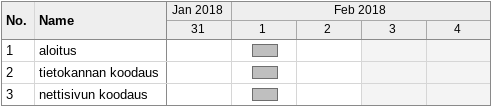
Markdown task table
| ID | Task | Start | Finish |
|---|---|---|---|
| 1 | aloitus | 2018-02-01 | 2018-02-01 |
| 2 | tietokannan koodaus | 2018-02-01 | 2018-02-01 |
| 3 | nettisivun koodaus | 2018-02-01 | 2018-02-01 |
